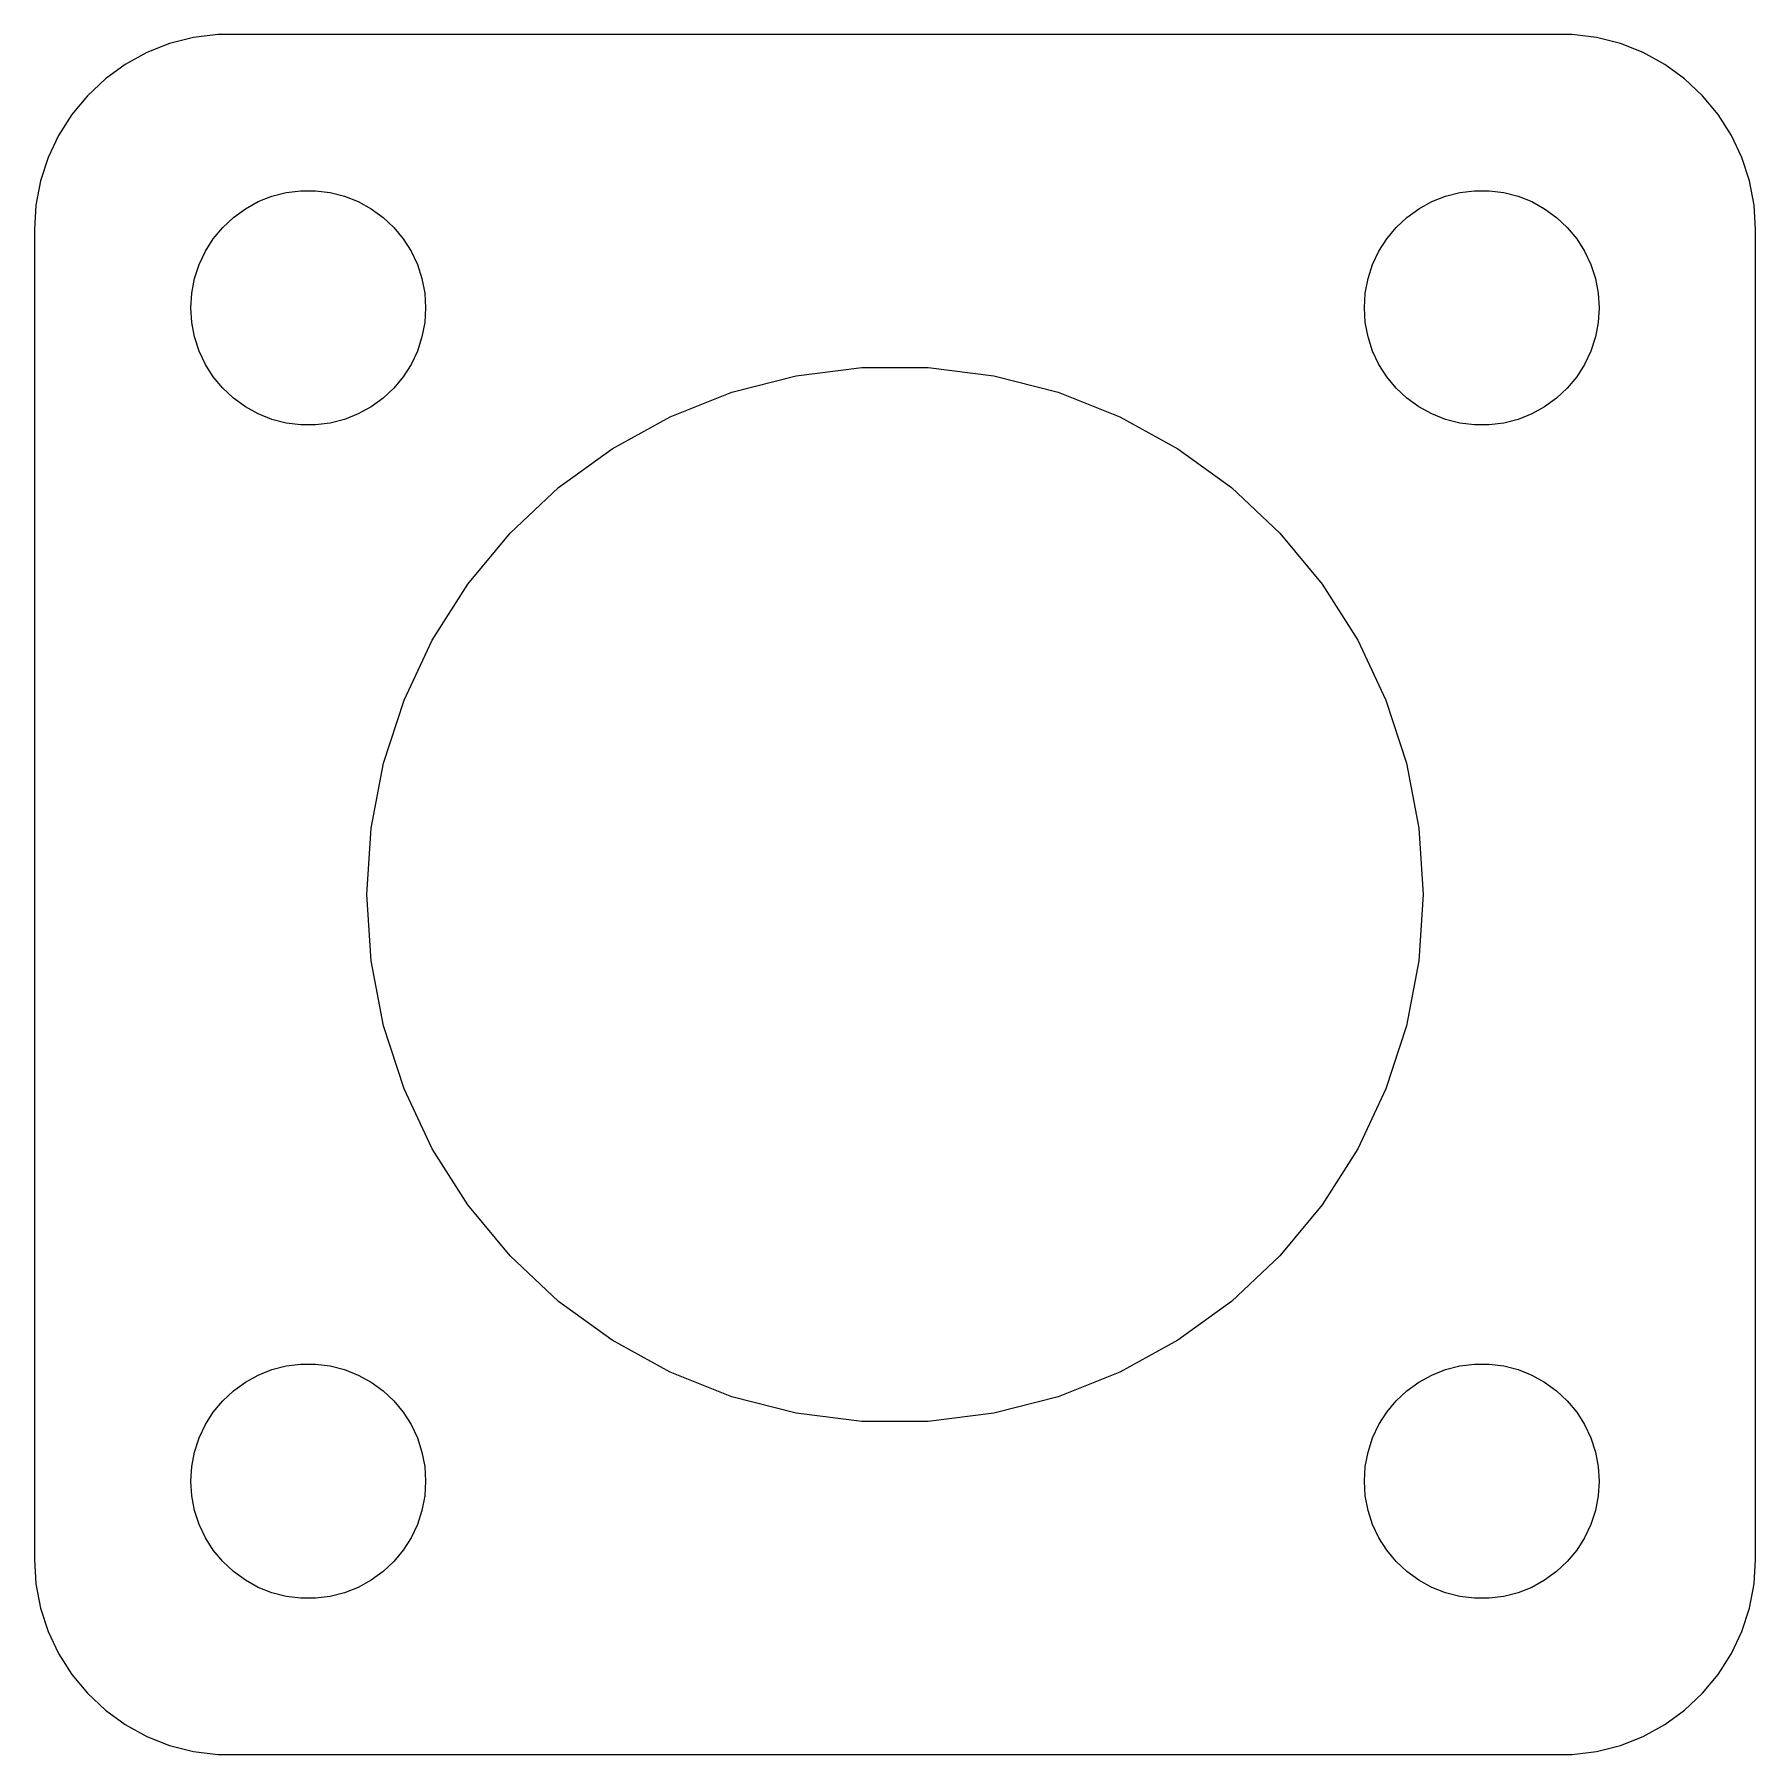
# Model space of a CAD drawing. Header units: metres. Extents: x -22 to 22, y 32 to 76.
import ezdxf

# ---------------------------------------------------------------- set-up
doc = ezdxf.new("R2010")
doc.units = ezdxf.units.M

msp = doc.modelspace()

# ---------------------------------------------------------------- linework, layer by layer
for p, q in [((-18.5451, 75.7553), (-19.1289, 75.5241)), ((-17.9369, 75.9114), (-18.5451, 75.7553)), ((-17.3139, 75.9901), (-17.9369, 75.9114)), ((17.3139, 75.9901), (-17.3139, 75.9901)), ((17.9369, 75.9114), (17.3139, 75.9901)), ((18.5451, 75.7553), (17.9369, 75.9114)), ((19.1289, 75.5241), (18.5451, 75.7553)), ((-19.1289, 75.5241), (-19.6791, 75.2216)), ((19.6791, 75.2216), (19.1289, 75.5241)), ((-20.1871, 74.8526), (-20.6448, 74.4227)), ((-19.6791, 75.2216), (-20.1871, 74.8526)), ((20.1871, 74.8526), (19.6791, 75.2216)), ((20.6448, 74.4227), (20.1871, 74.8526)), ((-20.6448, 74.4227), (-21.0451, 73.9389)), ((21.0451, 73.9389), (20.6448, 74.4227)), ((-21.0451, 73.9389), (-21.3815, 73.4088)), ((21.3815, 73.4088), (21.0451, 73.9389)), ((-21.3815, 73.4088), (-21.6489, 72.8406)), ((21.6489, 72.8406), (21.3815, 73.4088)), ((-21.6489, 72.8406), (-21.8429, 72.2434)), ((21.8429, 72.2434), (21.6489, 72.8406)), ((-21.8429, 72.2434), (-21.9606, 71.6267)), ((21.9606, 71.6267), (21.8429, 72.2434)), ((-16.2773, 71.7145), (-15.927, 71.8532)), ((-15.927, 71.8532), (-15.5621, 71.9469)), ((-15.5621, 71.9469), (-15.1884, 71.9941)), ((-15.1884, 71.9941), (-14.8116, 71.9941)), ((-14.8116, 71.9941), (-14.4379, 71.9469)), ((-14.4379, 71.9469), (-14.0729, 71.8532)), ((-14.0729, 71.8532), (-13.7227, 71.7145)), ((13.7227, 71.7145), (14.0729, 71.8532)), ((14.0729, 71.8532), (14.4379, 71.9469)), ((14.4379, 71.9469), (14.8116, 71.9941)), ((14.8116, 71.9941), (15.1884, 71.9941)), ((15.1884, 71.9941), (15.5621, 71.9469)), ((15.5621, 71.9469), (15.927, 71.8532)), ((15.927, 71.8532), (16.2773, 71.7145)), ((-21.9606, 71.6267), (-22, 71)), ((-17.1869, 71.0536), (-16.9123, 71.3115)), ((-16.9123, 71.3115), (-16.6075, 71.533)), ((-16.6075, 71.533), (-16.2773, 71.7145)), ((-13.7227, 71.7145), (-13.3925, 71.533)), ((-13.3925, 71.533), (-13.0877, 71.3115)), ((-13.0877, 71.3115), (-12.8131, 71.0536)), ((12.8131, 71.0536), (13.0877, 71.3115)), ((13.0877, 71.3115), (13.3925, 71.533)), ((13.3925, 71.533), (13.7227, 71.7145)), ((16.2773, 71.7145), (16.6075, 71.533)), ((16.6075, 71.533), (16.9123, 71.3115)), ((16.9123, 71.3115), (17.1869, 71.0536)), ((22, 71), (21.9606, 71.6267)), ((-22, 71), (-22, 37)), ((-17.427, 70.7634), (-17.1869, 71.0536)), ((-12.8131, 71.0536), (-12.5729, 70.7634)), ((12.5729, 70.7634), (12.8131, 71.0536)), ((17.1869, 71.0536), (17.427, 70.7634)), ((22, 37), (22, 71)), ((-17.7893, 70.1044), (-17.6289, 70.4453)), ((-17.6289, 70.4453), (-17.427, 70.7634)), ((-12.5729, 70.7634), (-12.3711, 70.4453)), ((-12.3711, 70.4453), (-12.2107, 70.1044)), ((12.2107, 70.1044), (12.3711, 70.4453)), ((12.3711, 70.4453), (12.5729, 70.7634)), ((17.427, 70.7634), (17.6289, 70.4453)), ((17.6289, 70.4453), (17.7893, 70.1044)), ((-17.9057, 69.7461), (-17.7893, 70.1044)), ((-12.2107, 70.1044), (-12.0942, 69.7461)), ((12.0942, 69.7461), (12.2107, 70.1044)), ((17.7893, 70.1044), (17.9057, 69.7461)), ((-17.9763, 69.376), (-17.9057, 69.7461)), ((-12.0942, 69.7461), (-12.0237, 69.376)), ((12.0237, 69.376), (12.0942, 69.7461)), ((17.9057, 69.7461), (17.9763, 69.376)), ((-18, 69), (-17.9763, 69.376)), ((-12.0237, 69.376), (-12, 69)), ((12, 69), (12.0237, 69.376)), ((17.9763, 69.376), (18, 69)), ((-17.9763, 68.624), (-18, 69)), ((-12, 69), (-12.0237, 68.624)), ((12.0237, 68.624), (12, 69)), ((18, 69), (17.9763, 68.624)), ((-17.9057, 68.2539), (-17.9763, 68.624)), ((-17.7893, 67.8956), (-17.9057, 68.2539)), ((-12.0942, 68.2539), (-12.2107, 67.8956)), ((-12.0237, 68.624), (-12.0942, 68.2539)), ((12.0942, 68.2539), (12.0237, 68.624)), ((12.2107, 67.8956), (12.0942, 68.2539)), ((17.9057, 68.2539), (17.7893, 67.8956)), ((17.9763, 68.624), (17.9057, 68.2539)), ((-17.6289, 67.5547), (-17.7893, 67.8956)), ((-12.2107, 67.8956), (-12.3711, 67.5547)), ((12.3711, 67.5547), (12.2107, 67.8956)), ((17.7893, 67.8956), (17.6289, 67.5547)), ((-17.427, 67.2366), (-17.6289, 67.5547)), ((-12.3711, 67.5547), (-12.5729, 67.2366)), ((-2.52963, 67.2609), (-0.84767, 67.4734)), ((-0.84767, 67.4734), (0.84767, 67.4734)), ((0.84767, 67.4734), (2.52963, 67.2609)), ((12.5729, 67.2366), (12.3711, 67.5547)), ((17.6289, 67.5547), (17.427, 67.2366)), ((-17.1869, 66.9464), (-17.427, 67.2366)), ((-16.9123, 66.6884), (-17.1869, 66.9464)), ((-12.8131, 66.9464), (-13.0877, 66.6884)), ((-12.5729, 67.2366), (-12.8131, 66.9464)), ((-4.17172, 66.8392), (-2.52963, 67.2609)), ((2.52963, 67.2609), (4.17172, 66.8392)), ((12.8131, 66.9464), (12.5729, 67.2366)), ((13.0877, 66.6884), (12.8131, 66.9464)), ((17.1869, 66.9464), (16.9123, 66.6884)), ((17.427, 67.2366), (17.1869, 66.9464)), ((-16.6075, 66.467), (-16.9123, 66.6884)), ((-16.2773, 66.2855), (-16.6075, 66.467)), ((-13.3925, 66.467), (-13.7227, 66.2855)), ((-13.0877, 66.6884), (-13.3925, 66.467)), ((-5.74802, 66.2152), (-4.17172, 66.8392)), ((4.17172, 66.8392), (5.74802, 66.2152)), ((13.3925, 66.467), (13.0877, 66.6884)), ((13.7227, 66.2855), (13.3925, 66.467)), ((16.6075, 66.467), (16.2773, 66.2855)), ((16.9123, 66.6884), (16.6075, 66.467)), ((-15.927, 66.1468), (-16.2773, 66.2855)), ((-15.5621, 66.0531), (-15.927, 66.1468)), ((-15.1884, 66.0059), (-15.5621, 66.0531)), ((-14.8116, 66.0059), (-15.1884, 66.0059)), ((-14.4379, 66.0531), (-14.8116, 66.0059)), ((-14.0729, 66.1468), (-14.4379, 66.0531)), ((-13.7227, 66.2855), (-14.0729, 66.1468)), ((-7.23366, 65.3984), (-5.74802, 66.2152)), ((5.74802, 66.2152), (7.23366, 65.3984)), ((14.0729, 66.1468), (13.7227, 66.2855)), ((14.4379, 66.0531), (14.0729, 66.1468)), ((14.8116, 66.0059), (14.4379, 66.0531)), ((15.1884, 66.0059), (14.8116, 66.0059)), ((15.5621, 66.0531), (15.1884, 66.0059)), ((15.927, 66.1468), (15.5621, 66.0531)), ((16.2773, 66.2855), (15.927, 66.1468)), ((-8.60521, 64.4019), (-7.23366, 65.3984)), ((7.23366, 65.3984), (8.60521, 64.4019)), ((-9.84106, 63.2414), (-8.60521, 64.4019)), ((8.60521, 64.4019), (9.84106, 63.2414)), ((-10.9217, 61.9351), (-9.84106, 63.2414)), ((9.84106, 63.2414), (10.9217, 61.9351)), ((-11.8301, 60.5037), (-10.9217, 61.9351)), ((10.9217, 61.9351), (11.8301, 60.5037)), ((-12.552, 58.9697), (-11.8301, 60.5037)), ((11.8301, 60.5037), (12.552, 58.9697)), ((-13.0759, 57.3573), (-12.552, 58.9697)), ((12.552, 58.9697), (13.0759, 57.3573)), ((-13.3935, 55.692), (-13.0759, 57.3573)), ((13.0759, 57.3573), (13.3935, 55.692)), ((-13.5, 54), (-13.3935, 55.692)), ((13.3935, 55.692), (13.5, 54)), ((-13.3935, 52.308), (-13.5, 54)), ((13.5, 54), (13.3935, 52.308)), ((-13.0759, 50.6427), (-13.3935, 52.308)), ((13.3935, 52.308), (13.0759, 50.6427)), ((-12.552, 49.0303), (-13.0759, 50.6427)), ((13.0759, 50.6427), (12.552, 49.0303)), ((-11.8301, 47.4963), (-12.552, 49.0303)), ((12.552, 49.0303), (11.8301, 47.4963)), ((-10.9217, 46.0649), (-11.8301, 47.4963)), ((11.8301, 47.4963), (10.9217, 46.0649)), ((-9.84106, 44.7586), (-10.9217, 46.0649)), ((10.9217, 46.0649), (9.84106, 44.7586)), ((-8.60521, 43.5981), (-9.84106, 44.7586)), ((9.84106, 44.7586), (8.60521, 43.5981)), ((-7.23366, 42.6016), (-8.60521, 43.5981)), ((8.60521, 43.5981), (7.23366, 42.6016)), ((-5.74802, 41.7848), (-7.23366, 42.6016)), ((7.23366, 42.6016), (5.74802, 41.7848)), ((-16.2773, 41.7145), (-15.927, 41.8532)), ((-15.927, 41.8532), (-15.5621, 41.9469)), ((-15.5621, 41.9469), (-15.1884, 41.9941)), ((-15.1884, 41.9941), (-14.8116, 41.9941)), ((-14.8116, 41.9941), (-14.4379, 41.9469)), ((-14.4379, 41.9469), (-14.0729, 41.8532)), ((-14.0729, 41.8532), (-13.7227, 41.7145)), ((13.7227, 41.7145), (14.0729, 41.8532)), ((14.0729, 41.8532), (14.4379, 41.9469)), ((14.4379, 41.9469), (14.8116, 41.9941)), ((14.8116, 41.9941), (15.1884, 41.9941)), ((15.1884, 41.9941), (15.5621, 41.9469)), ((15.5621, 41.9469), (15.927, 41.8532)), ((15.927, 41.8532), (16.2773, 41.7145)), ((-16.9123, 41.3116), (-16.6075, 41.533)), ((-16.6075, 41.533), (-16.2773, 41.7145)), ((-13.7227, 41.7145), (-13.3925, 41.533)), ((-13.3925, 41.533), (-13.0877, 41.3116)), ((-4.17172, 41.1608), (-5.74802, 41.7848)), ((5.74802, 41.7848), (4.17172, 41.1608)), ((13.0877, 41.3116), (13.3925, 41.533)), ((13.3925, 41.533), (13.7227, 41.7145)), ((16.2773, 41.7145), (16.6075, 41.533)), ((16.6075, 41.533), (16.9123, 41.3116)), ((-17.427, 40.7634), (-17.1869, 41.0536)), ((-17.1869, 41.0536), (-16.9123, 41.3116)), ((-13.0877, 41.3116), (-12.8131, 41.0536)), ((-12.8131, 41.0536), (-12.5729, 40.7634)), ((-2.52963, 40.7391), (-4.17172, 41.1608)), ((4.17172, 41.1608), (2.52963, 40.7391)), ((12.5729, 40.7634), (12.8131, 41.0536)), ((12.8131, 41.0536), (13.0877, 41.3116)), ((16.9123, 41.3116), (17.1869, 41.0536)), ((17.1869, 41.0536), (17.427, 40.7634)), ((-17.6289, 40.4453), (-17.427, 40.7634)), ((-12.5729, 40.7634), (-12.3711, 40.4453)), ((-0.84767, 40.5266), (-2.52963, 40.7391)), ((0.84767, 40.5266), (-0.84767, 40.5266)), ((2.52963, 40.7391), (0.84767, 40.5266)), ((12.3711, 40.4453), (12.5729, 40.7634)), ((17.427, 40.7634), (17.6289, 40.4453)), ((-17.9057, 39.7461), (-17.7893, 40.1044)), ((-17.7893, 40.1044), (-17.6289, 40.4453)), ((-12.3711, 40.4453), (-12.2107, 40.1044)), ((-12.2107, 40.1044), (-12.0942, 39.7461)), ((12.0942, 39.7461), (12.2107, 40.1044)), ((12.2107, 40.1044), (12.3711, 40.4453)), ((17.6289, 40.4453), (17.7893, 40.1044)), ((17.7893, 40.1044), (17.9057, 39.7461)), ((-17.9763, 39.376), (-17.9057, 39.7461)), ((-12.0942, 39.7461), (-12.0237, 39.376)), ((12.0237, 39.376), (12.0942, 39.7461)), ((17.9057, 39.7461), (17.9763, 39.376)), ((-18, 39), (-17.9763, 39.376)), ((-12.0237, 39.376), (-12, 39)), ((12, 39), (12.0237, 39.376)), ((17.9763, 39.376), (18, 39)), ((-17.9763, 38.624), (-18, 39)), ((-12, 39), (-12.0237, 38.624)), ((12.0237, 38.624), (12, 39)), ((18, 39), (17.9763, 38.624)), ((-17.9057, 38.2539), (-17.9763, 38.624)), ((-12.0237, 38.624), (-12.0942, 38.2539)), ((12.0942, 38.2539), (12.0237, 38.624)), ((17.9763, 38.624), (17.9057, 38.2539)), ((-17.7893, 37.8956), (-17.9057, 38.2539)), ((-17.6289, 37.5547), (-17.7893, 37.8956)), ((-12.2107, 37.8956), (-12.3711, 37.5547)), ((-12.0942, 38.2539), (-12.2107, 37.8956)), ((12.2107, 37.8956), (12.0942, 38.2539)), ((12.3711, 37.5547), (12.2107, 37.8956)), ((17.7893, 37.8956), (17.6289, 37.5547)), ((17.9057, 38.2539), (17.7893, 37.8956)), ((-17.427, 37.2366), (-17.6289, 37.5547)), ((-12.3711, 37.5547), (-12.5729, 37.2366)), ((12.5729, 37.2366), (12.3711, 37.5547)), ((17.6289, 37.5547), (17.427, 37.2366)), ((-22, 37), (-21.9606, 36.3733)), ((-17.1869, 36.9464), (-17.427, 37.2366)), ((-12.5729, 37.2366), (-12.8131, 36.9464)), ((12.8131, 36.9464), (12.5729, 37.2366)), ((17.427, 37.2366), (17.1869, 36.9464)), ((21.9606, 36.3733), (22, 37)), ((-16.9123, 36.6885), (-17.1869, 36.9464)), ((-16.6075, 36.467), (-16.9123, 36.6885)), ((-13.0877, 36.6885), (-13.3925, 36.467)), ((-12.8131, 36.9464), (-13.0877, 36.6885)), ((13.0877, 36.6885), (12.8131, 36.9464)), ((13.3925, 36.467), (13.0877, 36.6885)), ((16.9123, 36.6885), (16.6075, 36.467)), ((17.1869, 36.9464), (16.9123, 36.6885)), ((-21.9606, 36.3733), (-21.8429, 35.7566)), ((-16.2773, 36.2855), (-16.6075, 36.467)), ((-15.927, 36.1468), (-16.2773, 36.2855)), ((-15.5621, 36.0531), (-15.927, 36.1468)), ((-14.0729, 36.1468), (-14.4379, 36.0531)), ((-13.7227, 36.2855), (-14.0729, 36.1468)), ((-13.3925, 36.467), (-13.7227, 36.2855)), ((13.7227, 36.2855), (13.3925, 36.467)), ((14.0729, 36.1468), (13.7227, 36.2855)), ((14.4379, 36.0531), (14.0729, 36.1468)), ((15.927, 36.1468), (15.5621, 36.0531)), ((16.2773, 36.2855), (15.927, 36.1468)), ((16.6075, 36.467), (16.2773, 36.2855)), ((21.8429, 35.7566), (21.9606, 36.3733)), ((-21.8429, 35.7566), (-21.6489, 35.1594)), ((-15.1884, 36.0059), (-15.5621, 36.0531)), ((-14.8116, 36.0059), (-15.1884, 36.0059)), ((-14.4379, 36.0531), (-14.8116, 36.0059)), ((14.8116, 36.0059), (14.4379, 36.0531)), ((15.1884, 36.0059), (14.8116, 36.0059)), ((15.5621, 36.0531), (15.1884, 36.0059)), ((21.6489, 35.1594), (21.8429, 35.7566)), ((-21.6489, 35.1594), (-21.3815, 34.5912)), ((21.3815, 34.5912), (21.6489, 35.1594)), ((-21.3815, 34.5912), (-21.0451, 34.0611)), ((21.0451, 34.0611), (21.3815, 34.5912)), ((-21.0451, 34.0611), (-20.6448, 33.5773)), ((20.6448, 33.5773), (21.0451, 34.0611)), ((-20.6448, 33.5773), (-20.1871, 33.1474)), ((20.1871, 33.1474), (20.6448, 33.5773)), ((-20.1871, 33.1474), (-19.6791, 32.7784)), ((19.6791, 32.7784), (20.1871, 33.1474)), ((-19.6791, 32.7784), (-19.1289, 32.4759)), ((19.1289, 32.4759), (19.6791, 32.7784)), ((-19.1289, 32.4759), (-18.5451, 32.2447)), ((-18.5451, 32.2447), (-17.9369, 32.0886)), ((17.9369, 32.0886), (18.5451, 32.2447)), ((18.5451, 32.2447), (19.1289, 32.4759)), ((-17.9369, 32.0886), (-17.3139, 32.0099)), ((-17.3139, 32.0099), (17.3139, 32.0099)), ((17.3139, 32.0099), (17.9369, 32.0886))]:
    msp.add_line(p, q)

doc.saveas('drawing.dxf')
